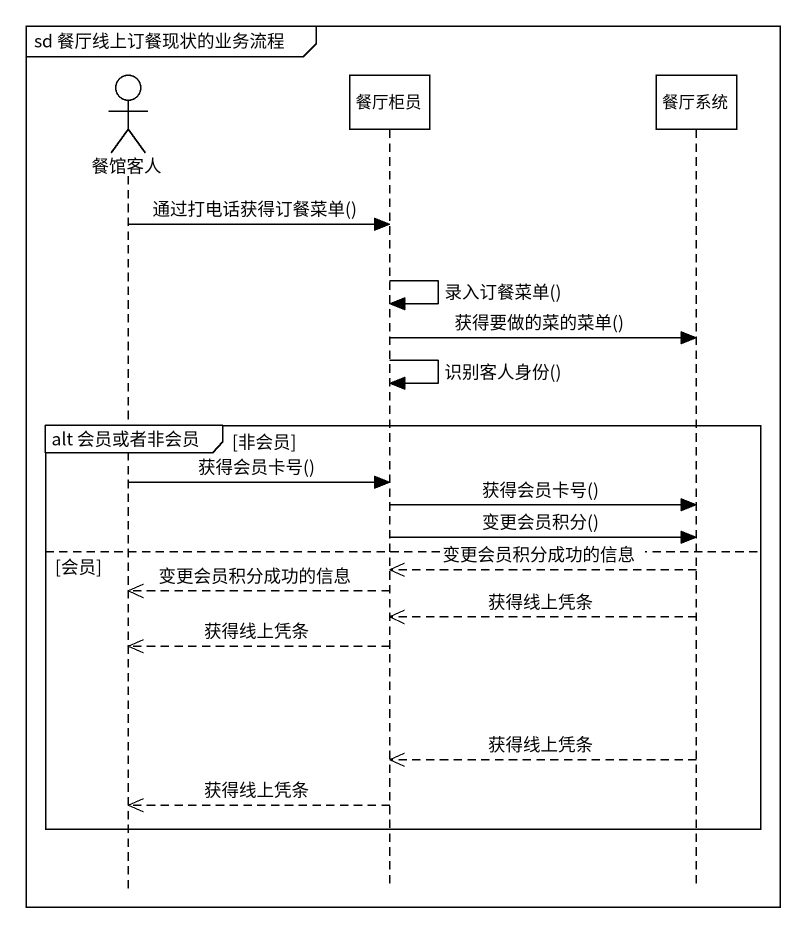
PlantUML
@startuml
mainframe sd 餐厅线上订餐现状的业务流程
hide footbox
actor 餐馆客人
participant 餐厅柜员
participant 餐厅系统

餐馆客人 -> 餐厅柜员 : 通过打电话获得订餐菜单()
餐厅柜员 -> 餐厅柜员 : 录入订餐菜单()
餐厅柜员 -> 餐厅系统 : 获得要做的菜的菜单()
餐厅柜员 -> 餐厅柜员 : 识别客人身份()
group alt 会员或者非会员 [非会员]
  餐馆客人 -> 餐厅柜员 : 获得会员卡号()
  餐厅柜员 -> 餐厅系统 : 获得会员卡号()
  餐厅柜员 -> 餐厅系统 : 变更会员积分()
else 会员
  餐厅系统 -->> 餐厅柜员 : 变更会员积分成功的信息
  餐厅柜员 -->> 餐馆客人 : 变更会员积分成功的信息
  餐厅系统 -->> 餐厅柜员 : 获得线上凭条
  餐厅柜员 -->> 餐馆客人 : 获得线上凭条
  餐厅系统 -->> 餐厅柜员 : 获得线上凭条
  餐厅柜员 -->> 餐馆客人 : 获得线上凭条
end
@enduml
